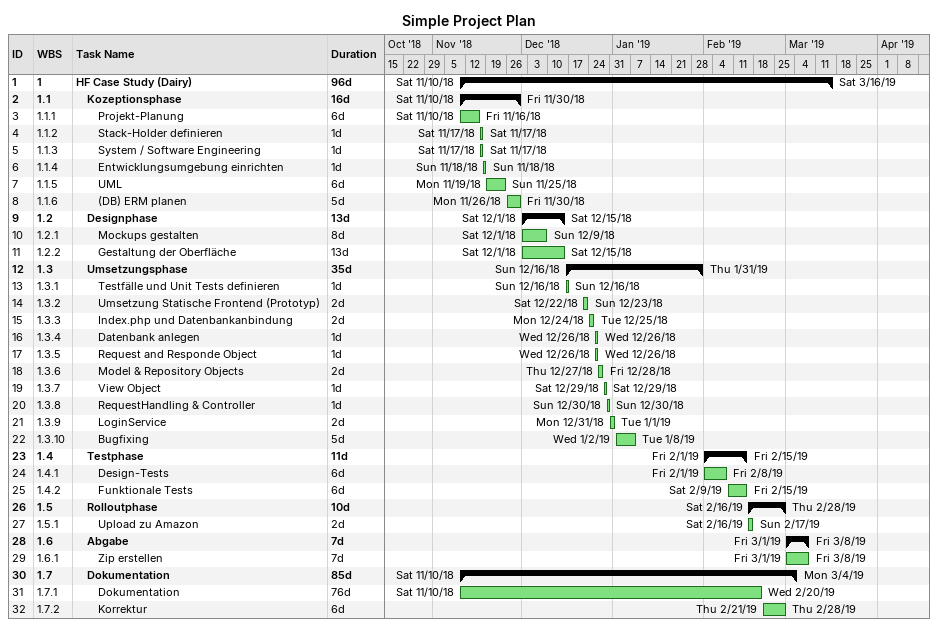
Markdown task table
Simple Project Plan

| ID | WBS | Task | Duration | Start | Finish |
|---|---|---|---|---|---|
| 1 | 1 | **HF Case Study (Dairy)** | 96d | 2018-11-10 | 2019-03-16 |
| 2 | 1.1 | **Kozeptionsphase** | 16d | 2018-11-10 | 2018-11-30 |
| 3 | 1.1.1 | Projekt-Planung | 6d | 2018-11-10 | 2018-11-16 |
| 4 | 1.1.2 | Stack-Holder definieren | 1d | 2018-11-17 | 2018-11-17 |
| 5 | 1.1.3 | System / Software Engineering | 1d | 2018-11-17 | 2018-11-17 |
| 6 | 1.1.4 | Entwicklungsumgebung einrichten | 1d | 2018-11-18 | 2018-11-18 |
| 7 | 1.1.5 | UML | 6d | 2018-11-19 | 2018-11-25 |
| 8 | 1.1.6 | (DB) ERM planen | 5d | 2018-11-26 | 2018-11-30 |
| 9 | 1.2 | **Designphase** | 13d | 2018-12-01 | 2018-12-15 |
| 10 | 1.2.1 | Mockups gestalten | 8d | 2018-12-01 | 2018-12-09 |
| 11 | 1.2.2 | Gestaltung der Oberfläche | 13d | 2018-12-01 | 2018-12-15 |
| 12 | 1.3 | **Umsetzungsphase** | 35d | 2018-12-16 | 2019-01-31 |
| 13 | 1.3.1 | Testfälle und Unit Tests definieren | 1d | 2018-12-16 | 2018-12-16 |
| 14 | 1.3.2 | Umsetzung Statische Frontend (Prototyp) | 2d | 2018-12-22 | 2018-12-23 |
| 15 | 1.3.3 | Index.php und Datenbankanbindung | 2d | 2018-12-24 | 2018-12-25 |
| 16 | 1.3.4 | Datenbank anlegen | 1d | 2018-12-26 | 2018-12-26 |
| 17 | 1.3.5 | Request and Responde Object | 1d | 2018-12-26 | 2018-12-26 |
| 18 | 1.3.6 | Model & Repository Objects | 2d | 2018-12-27 | 2018-12-28 |
| 19 | 1.3.7 | View Object | 1d | 2018-12-29 | 2018-12-29 |
| 20 | 1.3.8 | RequestHandling & Controller | 1d | 2018-12-30 | 2018-12-30 |
| 21 | 1.3.9 | LoginService | 2d | 2018-12-31 | 2019-01-01 |
| 22 | 1.3.10 | Bugfixing | 5d | 2019-01-02 | 2019-01-08 |
| 23 | 1.4 | **Testphase** | 11d | 2019-02-01 | 2019-02-15 |
| 24 | 1.4.1 | Design-Tests | 6d | 2019-02-01 | 2019-02-08 |
| 25 | 1.4.2 | Funktionale Tests | 6d | 2019-02-09 | 2019-02-15 |
| 26 | 1.5 | **Rolloutphase** | 10d | 2019-02-16 | 2019-02-28 |
| 27 | 1.5.1 | Upload zu Amazon | 2d | 2019-02-16 | 2019-02-17 |
| 28 | 1.6 | **Abgabe** | 7d | 2019-03-01 | 2019-03-08 |
| 29 | 1.6.1 | Zip erstellen | 7d | 2019-03-01 | 2019-03-08 |
| 30 | 1.7 | **Dokumentation** | 85d | 2018-11-10 | 2019-03-04 |
| 31 | 1.7.1 | Dokumentation | 76d | 2018-11-10 | 2019-02-20 |
| 32 | 1.7.2 | Korrektur | 6d | 2019-02-21 | 2019-02-28 |
